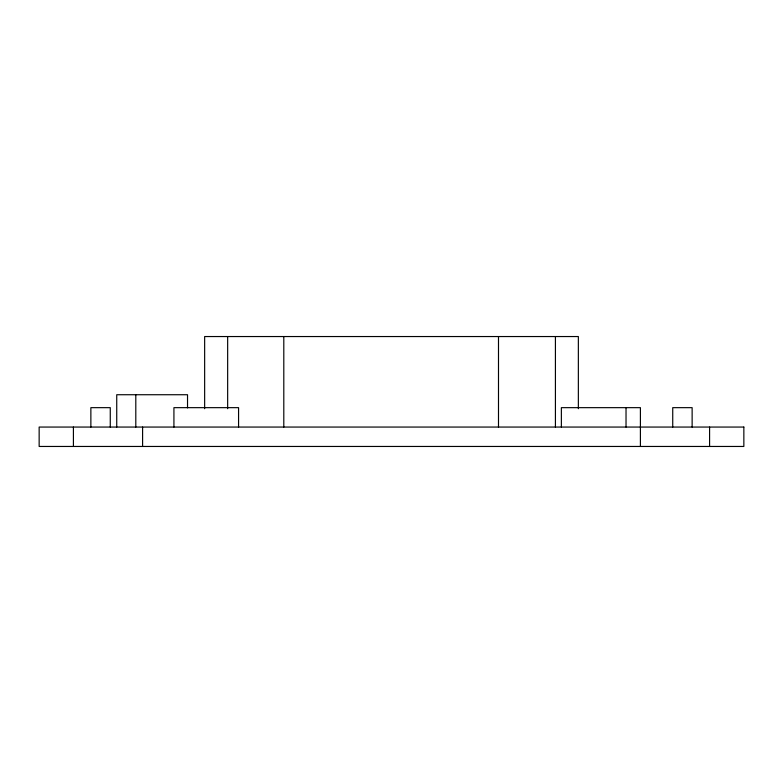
<?xml version="1.0" encoding="UTF-8"?>
<svg xmlns="http://www.w3.org/2000/svg" width="783" height="783" viewBox="0 0 783 783"><rect width="100%" height="100%" fill="white"/><g stroke="black" fill="none" stroke-linecap="round" stroke-linejoin="round"><path stroke-width="1.17" d="M709.584 427.058L709.584 446.457M692.133 427.058L692.133 407.659L672.734 407.659L672.734 427.058M640.406 446.457L640.406 407.659L561.372 407.659L561.372 427.058M626.028 407.659L626.028 427.058M578.353 408.706L578.353 336.543L204.647 336.543L204.647 408.706M555.421 336.543L555.421 427.058M498.497 336.543L498.497 427.058M283.798 336.543L283.798 427.058M238.57 427.058L238.57 407.659L173.924 407.659L173.924 427.058M227.657 336.543L227.657 408.706M187.529 407.904L187.529 394.73L116.736 394.73L116.736 427.058M142.594 427.058L142.594 446.457M135.802 394.73L135.802 427.058M110.266 427.058L110.266 407.659L90.867 407.659L90.867 427.058M73.416 427.058L73.416 446.457M743.85 427.058L39.15 427.058L39.15 446.457L743.85 446.457L743.85 427.058"/></g></svg>
